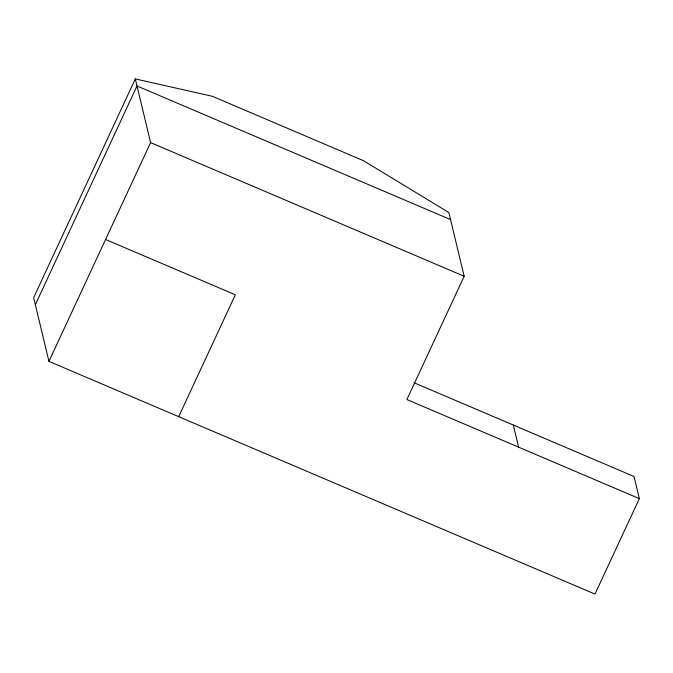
<?xml version="1.0" encoding="UTF-8"?>
<svg xmlns="http://www.w3.org/2000/svg" width="673" height="673" viewBox="0 0 673 673"><rect width="100%" height="100%" fill="white"/><g stroke="black" fill="none" stroke-linecap="round" stroke-linejoin="round"><path stroke-width="1.01" d="M639.35 498.626L406.879 399.543L464.168 276.258L448.874 212.559L363.546 160.729L212.365 96.298L135.307 78.918L33.65 297.668L48.944 361.367L594.991 594.082L639.35 498.626L634.042 476.509L414.088 382.769M35.341 304.709L136.998 85.959L450.565 219.6M48.944 361.367L150.601 142.617L135.307 78.918M178.698 416.663L235.331 294.782L105.585 239.487M150.601 142.617L464.168 276.258M513.297 425.05L518.605 447.166"/></g></svg>
